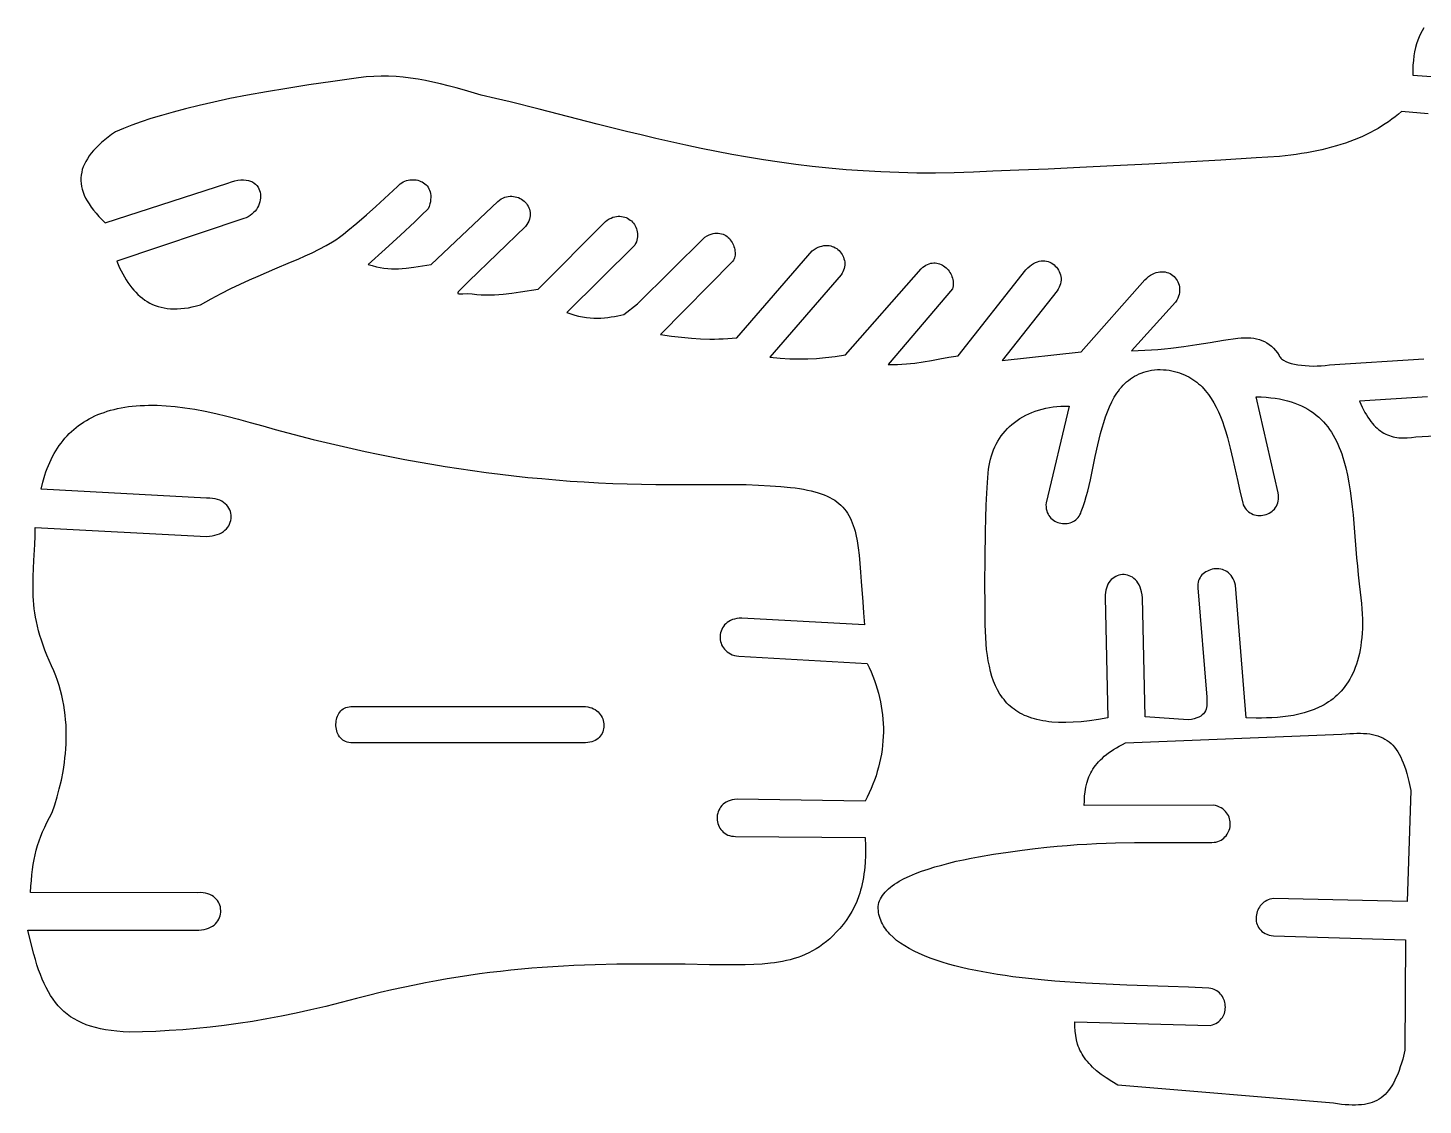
# Model space of a CAD drawing. Extents: x 0 to 511, y 0 to 190.
# Drawn here: x 0 to 117.2, y 97.6 to 188.1 of the extents above; entities that cross this region are included whole.
import ezdxf

# ---------------------------------------------------------------- set-up
doc = ezdxf.new("R2010")
doc.units = 0
doc.layers.add('LAYER_1', color=1, linetype='CONTINUOUS')

msp = doc.modelspace()

# ---------------------------------------------------------------- linework, layer by layer
at = {"layer": 'LAYER_1'}
for points in [[(117.25, 188.09), (117.11, 187.85), (116.97, 187.6), (116.85, 187.34), (116.74, 187.05), (116.64, 186.75), (116.55, 186.43), (116.48, 186.09), (116.42, 185.74), (116.38, 185.36), (116.34, 184.97), (116.32, 184.56), (116.32, 184.13), (126.03, 183.43)], [(117.63, 180.88), (115.37, 181.06), (115.12, 180.84), (114.85, 180.62), (114.58, 180.41), (114.3, 180.21), (114.01, 180.02), (113.71, 179.83), (113.41, 179.65), (113.09, 179.47), (112.77, 179.3), (112.44, 179.14), (112.1, 178.98), (111.76, 178.83), (111.4, 178.69), (111.04, 178.55), (110.67, 178.42), (110.29, 178.29), (109.91, 178.17), (109.51, 178.06), (109.11, 177.96), (108.7, 177.86), (108.28, 177.77), (107.86, 177.68), (107.42, 177.6), (106.98, 177.53), (106.53, 177.46), (106.07, 177.4), (105.13, 177.3), (104.16, 177.22), (103.16, 177.17), (100.19, 176.99), (97.17, 176.81), (94.16, 176.64), (91.2, 176.49), (88.36, 176.35), (85.69, 176.22), (83.24, 176.13), (81.06, 176.06), (79.42, 175.97), (77.81, 175.92), (76.23, 175.9), (74.67, 175.9), (73.15, 175.93), (71.65, 175.99), (70.17, 176.07), (68.72, 176.18), (67.29, 176.31), (65.89, 176.45), (64.5, 176.62), (63.13, 176.81), (61.78, 177.01), (60.45, 177.23), (59.14, 177.46), (57.83, 177.71), (56.55, 177.97), (55.27, 178.24), (54, 178.52), (52.75, 178.8), (51.5, 179.1), (50.27, 179.4), (47.81, 180.01), (42.94, 181.26), (40.51, 181.87), (39.29, 182.16), (38.06, 182.45), (36.66, 182.87), (35.98, 183.06), (35.31, 183.23), (34.66, 183.39), (34.02, 183.54), (33.39, 183.67), (32.77, 183.78), (32.15, 183.87), (31.53, 183.95), (30.92, 184), (30.3, 184.03), (29.68, 184.03), (29.05, 184.01), (28.42, 183.97), (27.78, 183.89), (25.61, 183.6), (23.61, 183.3), (21.75, 183.01), (20.03, 182.72), (18.44, 182.43), (16.97, 182.15), (15.62, 181.86), (14.38, 181.58), (13.24, 181.3), (12.19, 181.02), (11.22, 180.74), (10.32, 180.47), (9.5, 180.19), (8.73, 179.91), (8.02, 179.64), (7.35, 179.36), (7.03, 179.14), (6.73, 178.91), (6.45, 178.68), (6.19, 178.46), (5.95, 178.23), (5.72, 178.01), (5.51, 177.78), (5.32, 177.56), (5.15, 177.33), (5, 177.1), (4.87, 176.88), (4.75, 176.65), (4.65, 176.42), (4.57, 176.19), (4.52, 175.96), (4.48, 175.73), (4.45, 175.49), (4.45, 175.25), (4.47, 175.02), (4.51, 174.78), (4.56, 174.54), (4.64, 174.29), (4.73, 174.05), (4.85, 173.8), (4.99, 173.55), (5.14, 173.3), (5.32, 173.04), (5.51, 172.78), (5.73, 172.52), (5.96, 172.25), (6.22, 171.99), (6.5, 171.71), (16.79, 175.05), (17.09, 175.16), (17.38, 175.24), (17.64, 175.29), (17.89, 175.32), (18.12, 175.32), (18.33, 175.31), (18.52, 175.27), (18.7, 175.22), (18.86, 175.15), (19, 175.06), (19.13, 174.96), (19.24, 174.84), (19.33, 174.72), (19.4, 174.58), (19.46, 174.44), (19.51, 174.29), (19.53, 174.13), (19.54, 173.97), (19.54, 173.8), (19.52, 173.64), (19.48, 173.47), (19.43, 173.31), (19.37, 173.15), (19.29, 172.99), (19.19, 172.84), (19.08, 172.7), (18.96, 172.57), (18.82, 172.44), (18.67, 172.33), (18.5, 172.23), (18.32, 172.14), (18.13, 172.07), (7.46, 168.51), (7.46, 168.51), (7.7, 167.95), (7.83, 167.68), (7.97, 167.43), (8.11, 167.18), (8.25, 166.94), (8.4, 166.7), (8.56, 166.48), (8.72, 166.27), (8.89, 166.07), (9.06, 165.88), (9.24, 165.7), (9.43, 165.53), (9.62, 165.38), (9.82, 165.23), (10.03, 165.1), (10.24, 164.98), (10.47, 164.87), (10.7, 164.77), (10.94, 164.69), (11.18, 164.62), (11.44, 164.57), (11.7, 164.53), (11.98, 164.5), (12.26, 164.49), (12.55, 164.49), (12.85, 164.51), (13.16, 164.54), (13.48, 164.59), (13.81, 164.66), (14.15, 164.74), (14.51, 164.84), (15.38, 165.33), (16.23, 165.78), (17.04, 166.19), (17.83, 166.57), (18.6, 166.92), (19.33, 167.24), (20.74, 167.84), (22.06, 168.4), (22.69, 168.67), (23.3, 168.94), (23.89, 169.21), (24.47, 169.5), (25.04, 169.8), (25.59, 170.12), (25.86, 170.3), (26.16, 170.52), (26.5, 170.77), (26.86, 171.06), (27.64, 171.7), (28.44, 172.39), (29.23, 173.1), (29.96, 173.76), (31.05, 174.78), (31.16, 174.89), (31.28, 174.99), (31.4, 175.07), (31.53, 175.15), (31.66, 175.21), (31.8, 175.26), (31.93, 175.3), (32.07, 175.32), (32.21, 175.34), (32.35, 175.34), (32.49, 175.34), (32.62, 175.32), (32.76, 175.29), (32.88, 175.25), (33.01, 175.2), (33.13, 175.15), (33.24, 175.08), (33.35, 175), (33.45, 174.91), (33.53, 174.81), (33.61, 174.7), (33.68, 174.58), (33.74, 174.45), (33.79, 174.32), (33.82, 174.17), (33.84, 174.01), (33.84, 173.85), (33.83, 173.67), (33.81, 173.49), (33.76, 173.3), (33.7, 173.1), (33.62, 172.89), (33.07, 172.35), (32.5, 171.81), (31.3, 170.69), (30, 169.51), (28.59, 168.23), (28.93, 168.12), (29.27, 168.03), (29.59, 167.96), (29.91, 167.91), (30.22, 167.88), (30.53, 167.86), (30.84, 167.86), (31.14, 167.86), (31.45, 167.88), (31.77, 167.91), (32.42, 168), (33.88, 168.22), (39.46, 173.51), (39.61, 173.62), (39.75, 173.72), (39.9, 173.79), (40.05, 173.86), (40.2, 173.9), (40.35, 173.93), (40.5, 173.95), (40.65, 173.95), (40.79, 173.94), (40.94, 173.91), (41.08, 173.88), (41.21, 173.83), (41.34, 173.77), (41.46, 173.7), (41.58, 173.62), (41.68, 173.53), (41.78, 173.44), (41.87, 173.33), (41.95, 173.22), (42.03, 173.11), (42.09, 172.98), (42.13, 172.85), (42.17, 172.72), (42.19, 172.58), (42.2, 172.44), (42.19, 172.3), (42.17, 172.16), (42.13, 172.01), (42.07, 171.86), (42, 171.71), (41.9, 171.57), (41.79, 171.42), (37.03, 166.83), (36.68, 166.46), (36.4, 166.18), (36.21, 165.98), (36.15, 165.91), (36.12, 165.85), (36.12, 165.8), (36.12, 165.79), (36.14, 165.77), (36.19, 165.75), (36.27, 165.75), (36.54, 165.76), (36.94, 165.79), (37.32, 165.74), (37.7, 165.7), (38.08, 165.68), (38.45, 165.67), (38.82, 165.67), (39.18, 165.68), (39.55, 165.7), (39.91, 165.73), (40.64, 165.81), (41.37, 165.91), (42.87, 166.14), (48.52, 171.84), (48.67, 171.95), (48.83, 172.05), (48.98, 172.12), (49.13, 172.18), (49.29, 172.22), (49.43, 172.25), (49.58, 172.27), (49.72, 172.27), (49.86, 172.26), (50, 172.23), (50.13, 172.2), (50.25, 172.15), (50.37, 172.1), (50.48, 172.03), (50.59, 171.95), (50.69, 171.87), (50.78, 171.78), (50.87, 171.68), (50.95, 171.57), (51.01, 171.46), (51.07, 171.34), (51.12, 171.22), (51.16, 171.09), (51.19, 170.96), (51.21, 170.82), (51.21, 170.69), (51.21, 170.55), (51.19, 170.41), (51.16, 170.27), (51.11, 170.13), (51.05, 169.99), (50.98, 169.85), (45.26, 164.19), (45.6, 164.07), (45.93, 163.97), (46.26, 163.89), (46.59, 163.82), (46.91, 163.77), (47.22, 163.74), (47.53, 163.72), (47.83, 163.72), (48.13, 163.72), (48.42, 163.74), (48.71, 163.77), (48.99, 163.81), (49.27, 163.85), (49.54, 163.9), (50.06, 164.01), (51.21, 164.9), (56.87, 170.51), (57.05, 170.61), (57.22, 170.7), (57.39, 170.76), (57.55, 170.81), (57.7, 170.84), (57.85, 170.85), (57.99, 170.85), (58.13, 170.83), (58.26, 170.8), (58.39, 170.76), (58.51, 170.71), (58.62, 170.64), (58.73, 170.56), (58.82, 170.48), (58.92, 170.39), (59, 170.29), (59.08, 170.18), (59.15, 170.07), (59.21, 169.96), (59.26, 169.84), (59.31, 169.72), (59.34, 169.59), (59.37, 169.47), (59.39, 169.35), (59.4, 169.23), (59.4, 169.11), (59.4, 168.99), (59.38, 168.88), (59.36, 168.78), (59.32, 168.68), (59.27, 168.59), (59.22, 168.5), (53.15, 162.33), (54.05, 162.21), (54.91, 162.1), (55.73, 162.03), (56.51, 161.98), (57.28, 161.95), (57.66, 161.95), (58.03, 161.96), (58.41, 161.98), (58.78, 162), (59.16, 162.03), (59.54, 162.07), (65.89, 169.36), (66.05, 169.48), (66.22, 169.58), (66.38, 169.66), (66.54, 169.73), (66.7, 169.77), (66.86, 169.8), (67.01, 169.82), (67.16, 169.82), (67.3, 169.8), (67.44, 169.78), (67.57, 169.74), (67.7, 169.69), (67.82, 169.62), (67.94, 169.55), (68.04, 169.47), (68.14, 169.38), (68.24, 169.28), (68.32, 169.17), (68.39, 169.06), (68.46, 168.94), (68.51, 168.82), (68.55, 168.69), (68.59, 168.56), (68.61, 168.43), (68.62, 168.29), (68.61, 168.16), (68.6, 168.02), (68.57, 167.88), (68.52, 167.75), (68.46, 167.61), (68.39, 167.48), (68.3, 167.35), (62.31, 160.42), (63.19, 160.34), (64, 160.3), (64.76, 160.28), (65.5, 160.29), (66.24, 160.33), (67, 160.4), (67.8, 160.5), (68.67, 160.62), (75.04, 167.86), (75.17, 167.98), (75.3, 168.08), (75.43, 168.16), (75.56, 168.23), (75.69, 168.28), (75.83, 168.32), (75.96, 168.34), (76.09, 168.35), (76.21, 168.35), (76.34, 168.34), (76.46, 168.31), (76.58, 168.28), (76.7, 168.23), (76.81, 168.17), (76.92, 168.11), (77.02, 168.03), (77.12, 167.95), (77.21, 167.86), (77.29, 167.76), (77.37, 167.66), (77.45, 167.55), (77.51, 167.44), (77.57, 167.32), (77.62, 167.2), (77.66, 167.07), (77.69, 166.95), (77.71, 166.82), (77.72, 166.69), (77.72, 166.55), (77.71, 166.42), (77.69, 166.29), (77.65, 166.16), (72.25, 159.81), (72.65, 159.81), (73.04, 159.82), (73.42, 159.84), (73.79, 159.86), (74.15, 159.9), (74.5, 159.94), (75.21, 160.04), (75.9, 160.16), (76.61, 160.29), (77.35, 160.42), (78.13, 160.54), (83.83, 167.76), (83.99, 167.93), (84.15, 168.08), (84.31, 168.2), (84.47, 168.3), (84.63, 168.39), (84.79, 168.45), (84.95, 168.49), (85.11, 168.52), (85.26, 168.53), (85.41, 168.52), (85.56, 168.5), (85.7, 168.46), (85.83, 168.41), (85.96, 168.35), (86.08, 168.28), (86.2, 168.19), (86.3, 168.09), (86.4, 167.99), (86.49, 167.87), (86.57, 167.75), (86.63, 167.62), (86.69, 167.49), (86.73, 167.35), (86.76, 167.21), (86.78, 167.06), (86.78, 166.91), (86.77, 166.76), (86.74, 166.6), (86.69, 166.45), (86.63, 166.3), (86.55, 166.15), (86.45, 166), (81.84, 160.16), (88.46, 160.87), (93.83, 166.92), (93.98, 167.07), (94.14, 167.2), (94.3, 167.31), (94.46, 167.41), (94.62, 167.48), (94.78, 167.54), (94.94, 167.58), (95.09, 167.6), (95.24, 167.61), (95.39, 167.61), (95.54, 167.59), (95.68, 167.55), (95.81, 167.51), (95.94, 167.45), (96.06, 167.38), (96.17, 167.3), (96.28, 167.2), (96.38, 167.1), (96.46, 166.99), (96.54, 166.88), (96.6, 166.75), (96.66, 166.62), (96.7, 166.48), (96.73, 166.33), (96.74, 166.18), (96.74, 166.03), (96.72, 165.87), (96.69, 165.71), (96.64, 165.55), (96.58, 165.38), (96.5, 165.22), (96.4, 165.05), (92.69, 160.96), (93.26, 160.98), (93.82, 161.01), (94.38, 161.04), (94.92, 161.09), (95.47, 161.14), (96.01, 161.2), (97.09, 161.34), (98.18, 161.5), (99.3, 161.67), (100.44, 161.85), (101.63, 162.02), (101.92, 162.05), (102.19, 162.07), (102.46, 162.07), (102.72, 162.05), (102.97, 162.02), (103.21, 161.98), (103.44, 161.92), (103.66, 161.84), (103.87, 161.74), (104.07, 161.63), (104.27, 161.5), (104.45, 161.35), (104.63, 161.18), (104.79, 160.99), (104.95, 160.79), (105.09, 160.56), (105.13, 160.49), (105.18, 160.42), (105.23, 160.36), (105.3, 160.29), (105.38, 160.24), (105.46, 160.18), (105.65, 160.08), (105.87, 159.99), (106.11, 159.91), (106.38, 159.84), (106.66, 159.79), (106.97, 159.75), (107.29, 159.72), (107.61, 159.7), (107.95, 159.69), (108.29, 159.7), (108.64, 159.71), (108.98, 159.74), (109.32, 159.78), (117.26, 160.28)], [(117.55, 157.09), (111.86, 156.74), (111.97, 156.49), (112.08, 156.24), (112.2, 156.01), (112.31, 155.79), (112.43, 155.58), (112.55, 155.39), (112.68, 155.2), (112.8, 155.03), (112.93, 154.87), (113.06, 154.72), (113.2, 154.59), (113.33, 154.46), (113.47, 154.34), (113.61, 154.24), (113.76, 154.14), (113.9, 154.05), (114.05, 153.98), (114.2, 153.91), (114.36, 153.85), (114.51, 153.8), (114.67, 153.75), (114.83, 153.72), (115, 153.69), (115.16, 153.67), (115.5, 153.65), (115.85, 153.66), (116.21, 153.7), (116.58, 153.75), (127.69, 154.33)]]:
    msp.add_lwpolyline(points, dxfattribs=at)
for points in [[(80.74, 151.33), (80.79, 151.61), (80.86, 151.88), (80.93, 152.14), (81.01, 152.4), (81.11, 152.65), (81.22, 152.9), (81.34, 153.14), (81.47, 153.37), (81.61, 153.6), (81.76, 153.82), (81.92, 154.03), (82.09, 154.23), (82.27, 154.43), (82.46, 154.61), (82.66, 154.79), (82.87, 154.96), (83.1, 155.12), (83.33, 155.27), (83.56, 155.42), (83.81, 155.55), (84.07, 155.67), (84.34, 155.79), (84.61, 155.89), (84.9, 155.98), (85.19, 156.07), (85.49, 156.14), (85.8, 156.2), (86.11, 156.25), (86.44, 156.28), (86.77, 156.31), (87.11, 156.32), (87.46, 156.32), (85.52, 148.21), (85.51, 148.02), (85.52, 147.85), (85.54, 147.69), (85.58, 147.53), (85.62, 147.39), (85.69, 147.25), (85.76, 147.13), (85.84, 147.02), (85.93, 146.91), (86.03, 146.82), (86.14, 146.74), (86.26, 146.66), (86.38, 146.6), (86.5, 146.55), (86.63, 146.51), (86.76, 146.48), (86.9, 146.46), (87.03, 146.45), (87.16, 146.45), (87.3, 146.46), (87.43, 146.49), (87.56, 146.52), (87.68, 146.57), (87.8, 146.62), (87.92, 146.69), (88.02, 146.77), (88.12, 146.86), (88.21, 146.96), (88.3, 147.07), (88.37, 147.19), (88.43, 147.33), (88.48, 147.48), (88.63, 147.88), (88.77, 148.3), (88.9, 148.74), (89.02, 149.19), (89.14, 149.66), (89.25, 150.13), (89.45, 151.1), (89.66, 152.08), (89.87, 153.06), (89.98, 153.55), (90.1, 154.03), (90.23, 154.5), (90.37, 154.96), (90.52, 155.41), (90.68, 155.85), (90.85, 156.27), (91.04, 156.68), (91.25, 157.06), (91.48, 157.42), (91.6, 157.59), (91.73, 157.76), (91.86, 157.92), (92, 158.07), (92.14, 158.21), (92.29, 158.35), (92.45, 158.48), (92.61, 158.61), (92.78, 158.72), (92.95, 158.83), (93.14, 158.93), (93.33, 159.02), (93.52, 159.1), (93.73, 159.17), (93.94, 159.23), (94.16, 159.29), (94.39, 159.33), (94.63, 159.36), (94.87, 159.39), (95.12, 159.4), (95.38, 159.38), (95.62, 159.36), (95.86, 159.33), (96.09, 159.29), (96.31, 159.24), (96.53, 159.18), (96.74, 159.11), (96.94, 159.04), (97.14, 158.96), (97.33, 158.87), (97.51, 158.78), (97.69, 158.68), (97.86, 158.57), (98.02, 158.45), (98.18, 158.33), (98.34, 158.2), (98.49, 158.07), (98.63, 157.93), (98.9, 157.63), (99.16, 157.31), (99.39, 156.97), (99.61, 156.61), (99.81, 156.23), (100, 155.84), (100.17, 155.44), (100.34, 155.02), (100.49, 154.59), (100.63, 154.15), (100.76, 153.7), (100.88, 153.25), (101, 152.78), (101.21, 151.85), (101.62, 149.98), (101.82, 149.07), (102.04, 148.19), (102.09, 148.03), (102.16, 147.88), (102.24, 147.75), (102.33, 147.63), (102.43, 147.53), (102.54, 147.43), (102.66, 147.35), (102.78, 147.29), (102.91, 147.23), (103.04, 147.19), (103.18, 147.16), (103.32, 147.14), (103.46, 147.14), (103.6, 147.14), (103.74, 147.16), (103.88, 147.19), (104.01, 147.22), (104.15, 147.27), (104.27, 147.34), (104.39, 147.41), (104.51, 147.49), (104.61, 147.58), (104.71, 147.68), (104.8, 147.8), (104.87, 147.92), (104.94, 148.05), (104.99, 148.19), (105.03, 148.34), (105.05, 148.5), (105.05, 148.67), (105.04, 148.85), (105.01, 149.03), (103.18, 157.1), (103.6, 157.09), (104, 157.06), (104.39, 157.03), (104.76, 156.98), (105.12, 156.92), (105.47, 156.85), (105.8, 156.77), (106.11, 156.68), (106.42, 156.58), (106.71, 156.47), (106.99, 156.34), (107.26, 156.21), (107.52, 156.06), (107.76, 155.91), (107.99, 155.75), (108.22, 155.57), (108.43, 155.39), (108.63, 155.2), (108.82, 155), (109, 154.8), (109.18, 154.58), (109.34, 154.36), (109.5, 154.13), (109.64, 153.89), (109.78, 153.64), (109.91, 153.39), (110.03, 153.13), (110.15, 152.86), (110.26, 152.59), (110.36, 152.31), (110.45, 152.02), (110.54, 151.73), (110.7, 151.13), (110.84, 150.52), (110.96, 149.88), (111.07, 149.22), (111.16, 148.55), (111.24, 147.87), (111.31, 147.18), (111.37, 146.47), (111.6, 143.59), (111.67, 142.87), (111.74, 142.14), (111.82, 141.41), (111.92, 140.7), (111.97, 140.22), (112.02, 139.75), (112.05, 139.3), (112.08, 138.87), (112.09, 138.44), (112.09, 138.03), (112.09, 137.64), (112.07, 137.26), (112.04, 136.89), (112, 136.53), (111.96, 136.19), (111.9, 135.86), (111.84, 135.54), (111.77, 135.23), (111.69, 134.93), (111.6, 134.65), (111.5, 134.38), (111.39, 134.12), (111.28, 133.86), (111.16, 133.62), (111.04, 133.39), (110.9, 133.17), (110.76, 132.96), (110.62, 132.76), (110.47, 132.57), (110.31, 132.39), (110.15, 132.22), (109.98, 132.05), (109.8, 131.9), (109.63, 131.75), (109.44, 131.61), (109.26, 131.48), (109.06, 131.35), (108.87, 131.24), (108.67, 131.13), (108.47, 131.03), (108.05, 130.84), (107.63, 130.69), (107.19, 130.55), (106.75, 130.44), (106.3, 130.35), (105.85, 130.27), (105.4, 130.22), (104.95, 130.18), (104.49, 130.15), (104.05, 130.13), (103.61, 130.12), (103.17, 130.12), (102.34, 130.14), (101.43, 141.28), (101.38, 141.48), (101.32, 141.66), (101.24, 141.82), (101.16, 141.97), (101.06, 142.11), (100.96, 142.22), (100.84, 142.33), (100.72, 142.42), (100.59, 142.49), (100.46, 142.55), (100.33, 142.6), (100.19, 142.63), (100.04, 142.66), (99.9, 142.66), (99.76, 142.66), (99.61, 142.65), (99.47, 142.62), (99.33, 142.58), (99.2, 142.53), (99.07, 142.47), (98.95, 142.41), (98.83, 142.33), (98.72, 142.24), (98.62, 142.14), (98.53, 142.03), (98.46, 141.92), (98.39, 141.8), (98.34, 141.67), (98.3, 141.53), (98.27, 141.38), (98.27, 141.23), (98.27, 141.07), (99.02, 131.88), (99.03, 131.5), (99.03, 131.32), (99.02, 131.16), (98.99, 131), (98.96, 130.86), (98.91, 130.72), (98.84, 130.6), (98.75, 130.48), (98.64, 130.38), (98.51, 130.28), (98.36, 130.2), (98.18, 130.13), (97.97, 130.07), (97.73, 130.01), (97.45, 129.97), (93.84, 130.22), (93.62, 140.23), (93.6, 140.48), (93.55, 140.72), (93.49, 140.93), (93.42, 141.13), (93.34, 141.31), (93.24, 141.47), (93.14, 141.61), (93.03, 141.74), (92.9, 141.85), (92.78, 141.95), (92.64, 142.02), (92.5, 142.08), (92.36, 142.13), (92.22, 142.16), (92.07, 142.17), (91.93, 142.17), (91.78, 142.15), (91.64, 142.12), (91.5, 142.08), (91.37, 142.02), (91.24, 141.94), (91.12, 141.85), (91, 141.75), (90.9, 141.64), (90.8, 141.51), (90.72, 141.36), (90.65, 141.21), (90.59, 141.04), (90.54, 140.86), (90.51, 140.66), (90.5, 140.46), (90.5, 140.24), (90.71, 130.14), (89.92, 130), (89.18, 129.89), (88.47, 129.81), (87.8, 129.77), (87.17, 129.74), (86.58, 129.75), (86.02, 129.79), (85.75, 129.81), (85.49, 129.85), (85.24, 129.89), (85, 129.94), (84.76, 129.99), (84.54, 130.05), (84.32, 130.12), (84.1, 130.19), (83.9, 130.27), (83.7, 130.35), (83.51, 130.44), (83.33, 130.54), (83.16, 130.64), (82.99, 130.75), (82.83, 130.86), (82.67, 130.98), (82.52, 131.11), (82.38, 131.24), (82.24, 131.38), (82.11, 131.52), (81.99, 131.67), (81.87, 131.82), (81.76, 131.98), (81.65, 132.14), (81.45, 132.48), (81.28, 132.84), (81.12, 133.22), (80.98, 133.62), (80.86, 134.04), (80.76, 134.47), (80.67, 134.92), (80.59, 135.39), (80.53, 135.87), (80.49, 136.37), (80.45, 136.88), (80.43, 137.41), (80.41, 137.95), (80.4, 139.63), (80.39, 141.4), (80.4, 143.53), (80.43, 145.8), (80.46, 146.92), (80.49, 147.99), (80.54, 149), (80.59, 149.91), (80.66, 150.7), (80.7, 151.04), (80.74, 151.33)], [(2.05, 122.2), (2.26, 122.84), (2.46, 123.5), (2.64, 124.19), (2.81, 124.9), (2.95, 125.63), (3.01, 126.01), (3.06, 126.39), (3.11, 126.77), (3.15, 127.16), (3.18, 127.55), (3.2, 127.95), (3.22, 128.34), (3.22, 128.74), (3.21, 129.15), (3.2, 129.55), (3.17, 129.96), (3.13, 130.37), (3.08, 130.78), (3.01, 131.2), (2.93, 131.61), (2.84, 132.02), (2.74, 132.44), (2.62, 132.85), (2.49, 133.27), (2.34, 133.68), (2.17, 134.09), (1.99, 134.51), (1.79, 134.96), (1.6, 135.4), (1.43, 135.83), (1.27, 136.25), (1.13, 136.66), (1.01, 137.06), (0.9, 137.46), (0.8, 137.84), (0.72, 138.22), (0.65, 138.59), (0.59, 138.95), (0.54, 139.31), (0.5, 139.66), (0.47, 140), (0.45, 140.35), (0.44, 140.69), (0.43, 141.36), (0.44, 142.02), (0.47, 142.68), (0.5, 143.35), (0.57, 144.71), (0.6, 145.41), (0.6, 146.13), (15.01, 145.38), (15.26, 145.39), (15.49, 145.42), (15.71, 145.47), (15.91, 145.53), (16.09, 145.6), (16.26, 145.69), (16.42, 145.79), (16.55, 145.9), (16.67, 146.02), (16.78, 146.15), (16.87, 146.28), (16.94, 146.42), (17, 146.57), (17.05, 146.72), (17.07, 146.87), (17.08, 147.02), (17.08, 147.17), (17.05, 147.32), (17.01, 147.47), (16.96, 147.61), (16.89, 147.75), (16.8, 147.88), (16.7, 148.01), (16.58, 148.12), (16.44, 148.23), (16.29, 148.33), (16.12, 148.41), (15.93, 148.48), (15.73, 148.53), (15.5, 148.57), (15.27, 148.6), (15.01, 148.6), (1.11, 149.34), (1.26, 149.94), (1.43, 150.52), (1.52, 150.8), (1.62, 151.07), (1.72, 151.33), (1.84, 151.59), (1.95, 151.84), (2.08, 152.09), (2.21, 152.33), (2.34, 152.56), (2.48, 152.79), (2.63, 153.01), (2.79, 153.22), (2.95, 153.43), (3.11, 153.63), (3.29, 153.82), (3.47, 154.01), (3.65, 154.19), (3.85, 154.36), (4.05, 154.53), (4.25, 154.69), (4.46, 154.84), (4.68, 154.98), (4.91, 155.12), (5.14, 155.25), (5.38, 155.38), (5.62, 155.5), (5.88, 155.61), (6.13, 155.71), (6.4, 155.8), (6.67, 155.89), (6.95, 155.98), (7.24, 156.05), (7.53, 156.12), (7.83, 156.18), (8.14, 156.23), (8.45, 156.28), (8.77, 156.31), (9.1, 156.35), (9.44, 156.37), (9.78, 156.38), (10.13, 156.39), (10.85, 156.39), (11.6, 156.35), (12.38, 156.29), (13.19, 156.19), (14.02, 156.06), (14.89, 155.9), (15.79, 155.71), (16.72, 155.49), (17.68, 155.24), (18.67, 154.95), (19.72, 154.66), (20.77, 154.36), (21.83, 154.08), (22.89, 153.8), (23.97, 153.53), (25.05, 153.26), (26.14, 153.01), (27.23, 152.76), (28.33, 152.52), (29.43, 152.29), (30.55, 152.06), (31.67, 151.85), (32.79, 151.64), (33.92, 151.45), (35.06, 151.26), (36.2, 151.08), (37.35, 150.91), (38.5, 150.75), (39.66, 150.61), (40.83, 150.47), (42, 150.34), (43.17, 150.23), (44.35, 150.13), (45.54, 150.03), (46.73, 149.95), (47.92, 149.89), (49.12, 149.83), (50.33, 149.79), (51.54, 149.76), (52.75, 149.74), (53.97, 149.73), (55.19, 149.74), (56.61, 149.75), (57.94, 149.75), (59.17, 149.75), (60.32, 149.73), (61.37, 149.69), (62.35, 149.64), (63.24, 149.58), (64.06, 149.5), (64.44, 149.45), (64.8, 149.4), (65.15, 149.34), (65.48, 149.27), (65.79, 149.2), (66.09, 149.13), (66.37, 149.04), (66.64, 148.96), (66.89, 148.86), (67.13, 148.76), (67.35, 148.65), (67.57, 148.53), (67.77, 148.41), (67.95, 148.28), (68.13, 148.14), (68.29, 148), (68.44, 147.84), (68.59, 147.68), (68.72, 147.51), (68.84, 147.33), (68.96, 147.14), (69.06, 146.94), (69.16, 146.74), (69.25, 146.52), (69.33, 146.29), (69.41, 146.06), (69.48, 145.81), (69.54, 145.55), (69.65, 145.01), (69.74, 144.42), (69.82, 143.79), (69.89, 143.11), (69.95, 142.38), (70, 141.6), (70.12, 139.89), (70.18, 138.95), (70.26, 137.95), (59.96, 138.51), (59.75, 138.51), (59.55, 138.48), (59.36, 138.44), (59.19, 138.39), (59.03, 138.32), (58.88, 138.24), (58.75, 138.15), (58.63, 138.05), (58.52, 137.94), (58.43, 137.82), (58.35, 137.69), (58.28, 137.56), (58.23, 137.42), (58.19, 137.28), (58.16, 137.14), (58.15, 136.99), (58.14, 136.85), (58.16, 136.7), (58.18, 136.56), (58.22, 136.42), (58.27, 136.28), (58.34, 136.14), (58.42, 136.02), (58.51, 135.9), (58.62, 135.79), (58.74, 135.68), (58.87, 135.59), (59.01, 135.51), (59.17, 135.44), (59.34, 135.38), (59.53, 135.34), (59.73, 135.31), (70.49, 134.71), (70.66, 134.36), (70.82, 134.01), (70.97, 133.65), (71.1, 133.29), (71.23, 132.94), (71.34, 132.58), (71.44, 132.21), (71.53, 131.85), (71.61, 131.49), (71.68, 131.13), (71.74, 130.76), (71.79, 130.4), (71.82, 130.03), (71.84, 129.66), (71.86, 129.3), (71.86, 128.93), (71.85, 128.57), (71.82, 128.2), (71.79, 127.83), (71.75, 127.47), (71.69, 127.1), (71.62, 126.74), (71.54, 126.37), (71.45, 126.01), (71.35, 125.64), (71.24, 125.28), (71.11, 124.92), (70.98, 124.56), (70.83, 124.2), (70.67, 123.85), (70.5, 123.49), (70.32, 123.14), (59.57, 123.3), (59.36, 123.28), (59.16, 123.25), (58.98, 123.2), (58.81, 123.14), (58.66, 123.06), (58.52, 122.97), (58.4, 122.88), (58.29, 122.77), (58.19, 122.65), (58.11, 122.53), (58.04, 122.4), (57.98, 122.26), (57.94, 122.13), (57.91, 121.98), (57.9, 121.84), (57.89, 121.7), (57.9, 121.55), (57.92, 121.41), (57.96, 121.27), (58, 121.13), (58.06, 121), (58.13, 120.87), (58.21, 120.76), (58.31, 120.64), (58.41, 120.54), (58.53, 120.45), (58.65, 120.37), (58.79, 120.3), (58.94, 120.25), (59.1, 120.21), (59.27, 120.19), (59.45, 120.18), (70.32, 120.1), (70.35, 119.35), (70.35, 118.63), (70.32, 117.96), (70.26, 117.33), (70.22, 117.03), (70.18, 116.74), (70.13, 116.46), (70.07, 116.19), (70.01, 115.93), (69.94, 115.67), (69.87, 115.42), (69.79, 115.18), (69.62, 114.72), (69.42, 114.29), (69.21, 113.88), (68.98, 113.5), (68.73, 113.13), (68.47, 112.78), (68.19, 112.45), (67.9, 112.13), (67.63, 111.85), (67.35, 111.59), (67.07, 111.35), (66.78, 111.12), (66.49, 110.92), (66.2, 110.73), (65.9, 110.56), (65.6, 110.4), (65.3, 110.26), (64.99, 110.13), (64.68, 110.02), (64.36, 109.92), (64.04, 109.83), (63.71, 109.75), (63.39, 109.68), (63.05, 109.62), (62.72, 109.57), (62.38, 109.53), (61.69, 109.46), (60.98, 109.43), (60.26, 109.41), (59.53, 109.4), (58.78, 109.4), (57.24, 109.4), (55.21, 109.44), (53.25, 109.45), (51.34, 109.46), (49.48, 109.44), (47.66, 109.4), (45.86, 109.33), (44.98, 109.29), (44.09, 109.23), (43.21, 109.17), (42.33, 109.11), (41.45, 109.03), (40.57, 108.94), (39.69, 108.85), (38.81, 108.74), (37.92, 108.63), (37.03, 108.5), (36.13, 108.36), (35.23, 108.22), (34.31, 108.05), (33.39, 107.88), (32.46, 107.7), (31.51, 107.5), (30.56, 107.29), (29.59, 107.06), (28.6, 106.82), (27.6, 106.57), (26.31, 106.23), (25.03, 105.91), (23.77, 105.61), (22.52, 105.34), (21.29, 105.09), (20.07, 104.86), (18.86, 104.65), (17.66, 104.47), (16.48, 104.31), (15.31, 104.17), (14.15, 104.05), (13, 103.95), (11.87, 103.87), (10.74, 103.81), (9.63, 103.77), (8.53, 103.75), (7.99, 103.78), (7.48, 103.82), (6.99, 103.88), (6.53, 103.95), (6.09, 104.03), (5.67, 104.13), (5.27, 104.24), (4.9, 104.37), (4.54, 104.52), (4.2, 104.68), (3.89, 104.85), (3.59, 105.04), (3.3, 105.25), (3.03, 105.47), (2.78, 105.71), (2.54, 105.96), (2.32, 106.23), (2.11, 106.52), (1.9, 106.82), (1.72, 107.14), (1.54, 107.48), (1.37, 107.83), (1.2, 108.2), (1.05, 108.59), (0.9, 108.99), (0.76, 109.41), (0.63, 109.85), (0.5, 110.3), (0.24, 111.27), (0, 112.31), (14.35, 112.31), (14.58, 112.33), (14.8, 112.36), (14.99, 112.41), (15.18, 112.47), (15.35, 112.55), (15.5, 112.64), (15.64, 112.74), (15.76, 112.85), (15.87, 112.97), (15.96, 113.1), (16.04, 113.23), (16.1, 113.37), (16.15, 113.52), (16.18, 113.66), (16.2, 113.81), (16.21, 113.96), (16.19, 114.11), (16.17, 114.26), (16.13, 114.4), (16.07, 114.54), (16, 114.67), (15.92, 114.8), (15.82, 114.92), (15.71, 115.03), (15.58, 115.13), (15.44, 115.22), (15.28, 115.3), (15.11, 115.36), (14.92, 115.41), (14.72, 115.44), (14.51, 115.46), (14.28, 115.45), (0.22, 115.48), (0.25, 116), (0.29, 116.49), (0.33, 116.96), (0.39, 117.4), (0.45, 117.83), (0.52, 118.24), (0.61, 118.64), (0.7, 119.04), (0.82, 119.42), (0.94, 119.8), (1.08, 120.19), (1.24, 120.57), (1.41, 120.96), (1.6, 121.36), (1.81, 121.78), (2.05, 122.2)], [(27.13, 131.08), (46.83, 131.08), (47.02, 131.06), (47.2, 131.02), (47.36, 130.97), (47.51, 130.9), (47.65, 130.83), (47.78, 130.74), (47.89, 130.64), (47.99, 130.54), (48.08, 130.42), (48.16, 130.3), (48.23, 130.18), (48.28, 130.05), (48.33, 129.92), (48.36, 129.78), (48.37, 129.64), (48.38, 129.5), (48.37, 129.37), (48.36, 129.23), (48.33, 129.1), (48.28, 128.97), (48.23, 128.84), (48.16, 128.72), (48.08, 128.61), (47.99, 128.5), (47.89, 128.41), (47.78, 128.32), (47.65, 128.24), (47.51, 128.18), (47.36, 128.13), (47.2, 128.09), (47.02, 128.06), (46.83, 128.05), (27.13, 128.05), (26.97, 128.07), (26.83, 128.1), (26.69, 128.15), (26.57, 128.21), (26.46, 128.28), (26.35, 128.37), (26.26, 128.46), (26.17, 128.56), (26.1, 128.68), (26.04, 128.79), (25.98, 128.92), (25.94, 129.05), (25.91, 129.18), (25.89, 129.32), (25.87, 129.46), (25.87, 129.6), (25.88, 129.74), (25.89, 129.88), (25.92, 130.01), (25.95, 130.15), (26, 130.27), (26.05, 130.4), (26.12, 130.51), (26.19, 130.62), (26.28, 130.72), (26.37, 130.81), (26.47, 130.89), (26.59, 130.95), (26.71, 131.01), (26.84, 131.05), (26.98, 131.07), (27.13, 131.08)], [(71.43, 114.13), (71.43, 114.3), (71.45, 114.46), (71.49, 114.62), (71.54, 114.78), (71.61, 114.93), (71.69, 115.08), (71.79, 115.23), (71.89, 115.37), (72.01, 115.51), (72.15, 115.65), (72.29, 115.78), (72.45, 115.91), (72.61, 116.04), (72.79, 116.17), (72.98, 116.29), (73.18, 116.41), (73.6, 116.64), (74.06, 116.85), (74.55, 117.06), (75.07, 117.26), (75.61, 117.44), (76.18, 117.62), (76.76, 117.78), (77.36, 117.94), (77.97, 118.09), (78.59, 118.22), (79.22, 118.35), (79.85, 118.47), (81.11, 118.69), (82.33, 118.87), (83.51, 119.03), (84.6, 119.16), (85.59, 119.27), (86.45, 119.36), (87.3, 119.43), (88.13, 119.49), (88.95, 119.54), (89.76, 119.58), (90.57, 119.62), (91.36, 119.64), (92.95, 119.66), (94.54, 119.67), (96.14, 119.67), (97.77, 119.67), (99.46, 119.67), (99.63, 119.69), (99.79, 119.71), (99.94, 119.76), (100.08, 119.81), (100.22, 119.88), (100.34, 119.96), (100.45, 120.04), (100.55, 120.14), (100.65, 120.24), (100.73, 120.36), (100.8, 120.47), (100.86, 120.6), (100.91, 120.72), (100.95, 120.86), (100.98, 120.99), (100.99, 121.13), (101, 121.26), (100.99, 121.4), (100.97, 121.54), (100.94, 121.67), (100.89, 121.8), (100.84, 121.93), (100.77, 122.05), (100.69, 122.17), (100.59, 122.28), (100.49, 122.39), (100.37, 122.49), (100.23, 122.57), (100.08, 122.65), (99.92, 122.72), (99.75, 122.77), (99.56, 122.82), (88.72, 122.78), (88.74, 123.18), (88.76, 123.56), (88.8, 123.94), (88.87, 124.31), (88.95, 124.66), (89.06, 125.01), (89.12, 125.18), (89.2, 125.35), (89.28, 125.51), (89.37, 125.67), (89.46, 125.83), (89.57, 125.99), (89.68, 126.15), (89.81, 126.31), (89.94, 126.46), (90.09, 126.61), (90.25, 126.76), (90.41, 126.91), (90.59, 127.06), (90.78, 127.2), (90.99, 127.35), (91.2, 127.49), (91.43, 127.63), (91.67, 127.77), (91.93, 127.91), (92.2, 128.05), (110.37, 128.77), (111.03, 128.83), (111.35, 128.84), (111.64, 128.85), (111.93, 128.85), (112.2, 128.84), (112.46, 128.82), (112.71, 128.79), (112.95, 128.74), (113.18, 128.69), (113.4, 128.63), (113.6, 128.55), (113.8, 128.46), (113.99, 128.36), (114.17, 128.25), (114.34, 128.13), (114.5, 127.99), (114.65, 127.84), (114.8, 127.67), (114.94, 127.49), (115.07, 127.29), (115.19, 127.08), (115.31, 126.85), (115.42, 126.61), (115.53, 126.35), (115.63, 126.07), (115.73, 125.78), (115.82, 125.47), (115.91, 125.14), (116, 124.79), (116.16, 124.05), (115.86, 114.73), (104.64, 114.96), (104.48, 114.94), (104.33, 114.91), (104.19, 114.86), (104.06, 114.8), (103.93, 114.73), (103.82, 114.65), (103.71, 114.56), (103.61, 114.46), (103.52, 114.36), (103.44, 114.24), (103.37, 114.12), (103.31, 114), (103.25, 113.87), (103.22, 113.73), (103.19, 113.6), (103.17, 113.46), (103.16, 113.33), (103.17, 113.19), (103.18, 113.05), (103.21, 112.92), (103.26, 112.79), (103.31, 112.66), (103.38, 112.54), (103.46, 112.42), (103.56, 112.32), (103.66, 112.21), (103.79, 112.12), (103.93, 112.04), (104.08, 111.96), (104.25, 111.9), (104.43, 111.85), (104.63, 111.82), (115.71, 111.49), (115.67, 102.23), (115.48, 101.48), (115.38, 101.14), (115.28, 100.82), (115.17, 100.51), (115.06, 100.22), (114.94, 99.95), (114.82, 99.7), (114.7, 99.46), (114.57, 99.24), (114.44, 99.03), (114.3, 98.84), (114.15, 98.67), (114, 98.51), (113.84, 98.36), (113.67, 98.23), (113.49, 98.11), (113.31, 98.01), (113.12, 97.92), (112.92, 97.84), (112.71, 97.77), (112.49, 97.72), (112.26, 97.68), (112.02, 97.65), (111.77, 97.63), (111.51, 97.62), (111.23, 97.62), (110.95, 97.63), (110.65, 97.65), (110.34, 97.68), (109.68, 97.77), (91.56, 99.3), (91.04, 99.6), (90.57, 99.9), (90.15, 100.2), (89.77, 100.5), (89.43, 100.8), (89.27, 100.96), (89.13, 101.11), (88.99, 101.27), (88.87, 101.42), (88.75, 101.58), (88.64, 101.74), (88.55, 101.9), (88.46, 102.07), (88.37, 102.23), (88.3, 102.4), (88.23, 102.57), (88.17, 102.74), (88.08, 103.09), (88.01, 103.45), (87.96, 103.82), (87.94, 104.21), (87.94, 104.6), (99.32, 104.3), (99.49, 104.35), (99.65, 104.41), (99.79, 104.48), (99.92, 104.56), (100.04, 104.65), (100.15, 104.75), (100.24, 104.85), (100.33, 104.96), (100.4, 105.08), (100.46, 105.2), (100.5, 105.32), (100.54, 105.45), (100.57, 105.58), (100.58, 105.71), (100.59, 105.84), (100.58, 105.98), (100.56, 106.11), (100.54, 106.24), (100.5, 106.37), (100.45, 106.49), (100.4, 106.61), (100.33, 106.73), (100.26, 106.84), (100.17, 106.94), (100.08, 107.04), (99.98, 107.13), (99.87, 107.2), (99.75, 107.27), (99.63, 107.33), (99.49, 107.38), (99.35, 107.42), (99.2, 107.44), (97.49, 107.52), (95.77, 107.59), (92.31, 107.7), (90.58, 107.77), (88.85, 107.85), (87.98, 107.9), (87.11, 107.96), (86.25, 108.03), (85.38, 108.1), (84.05, 108.24), (82.74, 108.4), (82.09, 108.49), (81.45, 108.58), (80.83, 108.69), (80.21, 108.8), (79.61, 108.92), (79.01, 109.04), (78.43, 109.17), (77.87, 109.31), (77.32, 109.46), (76.79, 109.62), (76.28, 109.79), (75.79, 109.96), (75.32, 110.15), (74.86, 110.34), (74.44, 110.54), (74.03, 110.76), (73.65, 110.98), (73.3, 111.21), (72.97, 111.45), (72.67, 111.71), (72.4, 111.97), (72.28, 112.11), (72.16, 112.24), (72.06, 112.39), (71.96, 112.53), (71.86, 112.68), (71.78, 112.83), (71.7, 112.98), (71.64, 113.14), (71.58, 113.29), (71.53, 113.46), (71.49, 113.62), (71.46, 113.79), (71.44, 113.96), (71.43, 114.13)]]:
    msp.add_lwpolyline(points, close=True, dxfattribs=at)

doc.saveas('drawing.dxf')
